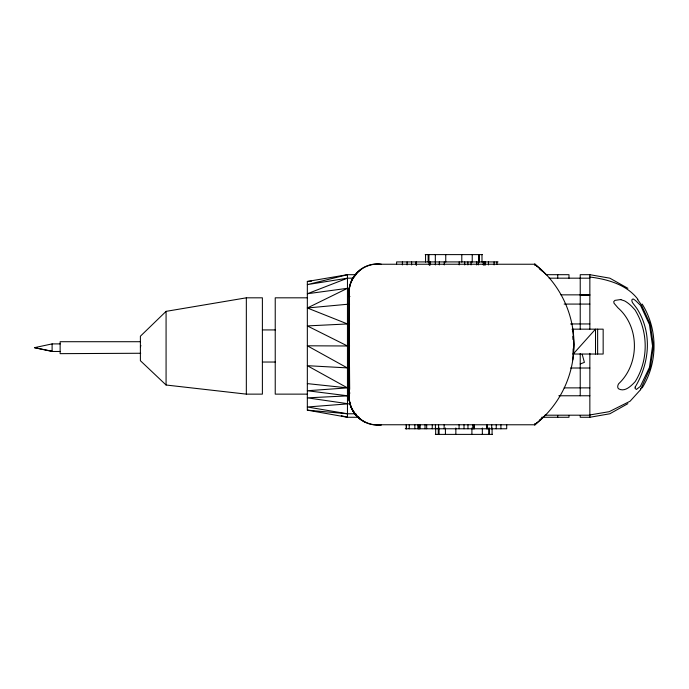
<?xml version="1.0" encoding="UTF-8"?>
<svg xmlns="http://www.w3.org/2000/svg" width="689" height="689" viewBox="0 0 689 689"><rect width="100%" height="100%" fill="white"/><g stroke="black" fill="none" stroke-linecap="round" stroke-linejoin="round"><path stroke-width="1.03" d="M357.436 416.432C351.166 410.256 348.445 401.334 349.202 392.652L349.202 296.348L349.495 287.675L350.391 284.307M637.756 299.741L641.347 304.753L650.313 324.33L653.43 345.981L650.313 367.625L640.512 389.741L630.091 401.222L609.222 411.678L589.853 414.942M361.94 420.428C352.682 414.744 347.807 403.332 349.202 392.652L349.202 296.348A28.929 28.929 0 0 1 381.361 264.24L534.862 264.24L546.222 274.618M546.222 414.382L534.845 424.777L381.361 424.76A28.929 28.929 0 0 1 349.202 392.652L349.495 401.325L349.022 397.002L349.202 296.348A28.404 28.404 0 0 1 381.361 264.24M348.978 396.235L349.065 398.595M349.202 392.652L349.022 397.002M572.774 359.839L573.937 344.5L572.774 329.161L572.042 329.273M349.022 291.998L349.495 287.675M140.392 347.075L140.892 345.516M534.552 265.032L534.888 264.18A101.972 101.972 0 0 1 534.862 424.76L537.127 422.357M534.638 264.826L534.862 264.094M350.606 283.463L352.346 279.476L357.436 272.568M640.736 388.63L640.512 389.741M642.191 387.881C657.978 362.56 657.978 329.394 642.191 304.073M140.392 341.71L60.132 341.71L60.132 353.655L140.711 353.259M620.462 299.56L624.63 300.912A17.854 7.295 47.8 0 1 631.598 306.226L634.974 309.852C648.435 331.512 648.676 359.908 635.206 381.62C631.262 385.84 624.914 392.385 618.644 388.837A5.073 3.35 -47.8 0 1 618.644 383.764C639.659 364.145 639.883 326.982 617.999 307.862L614.02 303.229L613.753 301.584L614.941 300.378L620.901 299.526M534.862 264.24L537.144 266.652M542.854 271.544L539.521 268.822M166.075 311.359L140.392 336.215L140.392 360.709L166.075 385.013L246.335 394.134L262.388 394.134L262.388 297.82L246.335 297.82L166.075 311.359L166.075 385.013M539.504 420.187L542.837 417.474M357.496 272.491L358.676 271.475M359.27 270.966L360.821 269.649M627.877 403.659L609.843 413.779L589.853 417.276L580.224 417.276L580.224 415.527M349.581 323.951L347.463 323.951L307.337 307.983L347.463 288.303L349.581 288.303M352.751 278.175L347.463 278.175L307.337 293.747L347.463 288.303M580.224 363.964L584.401 362.371L582.171 354.284M60.132 351.468L52.106 351.468L34.45 347.669L52.106 343.897L60.132 343.897M359.081 417.276L347.463 417.276L307.337 410.144L307.337 281.457L347.463 274.687L355.912 274.687M347.463 278.175L307.337 284.609L347.463 274.687L347.463 417.276L341.296 415.691M307.337 307.983L349.581 304.073M350.632 403.659L307.337 406.992L347.463 413.779L355.912 413.779M307.337 281.457L311.557 281.112M349.142 393.763L349.866 393.72M377.021 424.949L379.889 424.777M349.581 395.77L307.337 397.854L347.463 403.659M347.463 323.951L307.337 325.914L347.463 345.981L349.581 345.981M349.073 296.683L349.805 296.658M425.225 254.611L482.326 254.611M498.035 261.923L396.606 261.923L396.606 264.24M545.981 274.687L568.985 274.687L568.985 278.175M627.877 288.303L609.843 278.175L589.853 274.687L580.224 274.687L580.224 278.175M549.185 278.175L589.853 278.175M560.958 294.858L589.853 294.858M580.224 295.116L589.853 295.116M349.065 296.348L349.788 296.348M307.337 297.82L275.23 297.82L275.23 394.134L307.337 394.134M564.17 304.073L589.853 304.073M570.595 323.951L589.853 323.951M262.388 329.928L275.23 329.928M572.774 354.034L603.159 354.034L603.159 329.161L572.774 329.161L572.809 331.228M262.388 362.035L275.23 362.035M349.581 387.881L347.463 387.881L307.337 365.687L349.581 368.012M570.595 368.012L589.853 368.012M564.17 387.881L589.853 387.881M349.065 392.652L349.788 392.652M558.822 395.77L589.853 395.77M544.904 415.191L589.853 415.191M541.7 417.276L568.985 417.276L568.985 415.527M405.287 428.773L506.708 428.773L506.708 424.76M435.327 434.389L492.428 434.389M347.463 345.981L307.337 345.8L347.463 368.012M380.845 424.725L381.361 424.76A28.404 28.404 0 0 1 368.365 423.597C358.177 420.161 350.227 410.575 349.177 399.818M380.836 424.863L381.361 424.708M307.337 410.144L347.463 413.779M307.337 383.618L347.463 387.881L307.337 390.741L347.463 395.77M589.853 277.021C607.388 279.183 626.826 284.583 637.902 299.345M34.45 347.669L52.106 351.218M364.989 422.185L363.094 421.143M360.821 419.351L357.496 416.509M352.346 409.524L355.042 413.658M534.621 424.191L534.845 424.915M534.518 423.864L534.845 424.777M349.28 393.755L349.495 396.898M349.056 292.868L349.22 296.675M572.904 336.413L572.955 339.522M573.119 348.849L573.214 354.034L595.511 329.161L595.511 354.034M349.202 328.446L349.667 389.449M597.639 329.161L597.647 354.034M589.853 274.687L589.853 329.196M589.853 353.319L589.853 417.276M580.224 278.666L580.224 329.196M580.224 353.491L580.224 395.77M557.745 274.687L557.745 278.175M557.745 415.527L557.745 417.276M500.92 424.76L500.92 428.773M496.933 261.923L496.933 264.24M496.235 424.76L496.235 428.773M494.082 261.923L494.082 264.929M492.092 427.972L492.092 434.389M491.722 424.76L491.722 428.773M489.5 427.972L489.5 434.389M488.699 427.972L488.699 434.389M488.475 261.923L488.475 264.929M487.201 424.76L487.201 428.773M487.028 424.76L487.028 428.773M486.873 424.76L486.873 428.773M485.349 261.923L485.349 264.929M484.927 261.923L484.927 264.929M484.35 261.923L484.35 264.929M483.712 261.923L483.712 264.929M483.273 261.923L483.273 264.929M482.343 427.972L482.343 434.389M481.99 254.611L481.99 262.096M479.398 254.611L479.398 262.096M478.597 254.611L478.597 262.096M478.287 261.923L478.287 264.929M476.633 261.923L476.633 264.929M474.118 424.76L474.144 428.773M473.929 424.76L473.929 428.773M473.825 424.76L473.825 428.773M472.8 424.76L472.8 428.773M472.232 254.611L472.232 262.096M471.905 427.972L471.905 434.389M471.061 261.923L471.061 264.929M467.969 424.76L467.969 428.773M467.891 261.923L467.891 264.929M464.722 261.923L464.722 264.929M464.016 424.76L464.016 428.773M461.802 254.611L461.802 262.096M459.184 261.923L459.184 264.929M459.072 424.76L459.072 428.773M455.851 427.972L455.851 434.389M445.749 254.611L445.749 262.096M445.421 427.972L445.421 434.389M444.25 261.923L444.25 264.929M444.138 424.76L444.138 428.773M439.306 261.923L439.306 264.929M439.065 427.972L439.065 434.389M438.6 424.76L438.6 428.773M438.256 427.972L438.256 434.389M435.672 427.972L435.672 434.389M435.319 254.611L435.353 264.929M435.422 424.76L435.422 428.773M432.253 424.76L432.253 428.773M430.513 261.923L430.513 264.929M429.497 261.923L429.497 264.929M429.385 261.923L429.385 264.929M429.204 261.923L429.204 264.929M428.954 254.611L428.954 262.096M428.153 254.611L428.153 262.096M426.68 424.76L426.68 428.773M425.561 254.611L425.561 262.096M425.027 424.76L425.027 428.773M420.049 424.76L420.049 428.773M419.61 424.76L419.61 428.773M418.964 424.76L418.964 428.773M418.395 424.76L418.395 428.773M417.973 424.76L417.973 428.773M416.449 261.923L416.449 264.929M416.294 261.923L416.294 264.929M416.122 261.923L416.122 264.929M414.847 424.76L414.847 428.773M411.6 261.923L411.6 264.929M409.24 424.76L409.24 428.773M407.087 261.923L407.087 264.929M406.381 424.76L406.381 428.773M406.303 424.76L406.303 428.773M402.402 261.923L402.402 264.929M246.335 297.82L246.335 394.134M52.106 343.897L52.106 351.468M635.189 387.011L635.034 388.338L636.403 389.457L640.357 386.417L649.477 367.332L652.552 345.981L649.477 324.631L640.546 305.391L635.387 300.421L633.355 299.035L632.536 299.172A5.925 2.42 47.8 0 0 632.554 302.729L636.825 308.371C652.535 332.83 649.641 362.974 635.189 387.011"/></g></svg>
